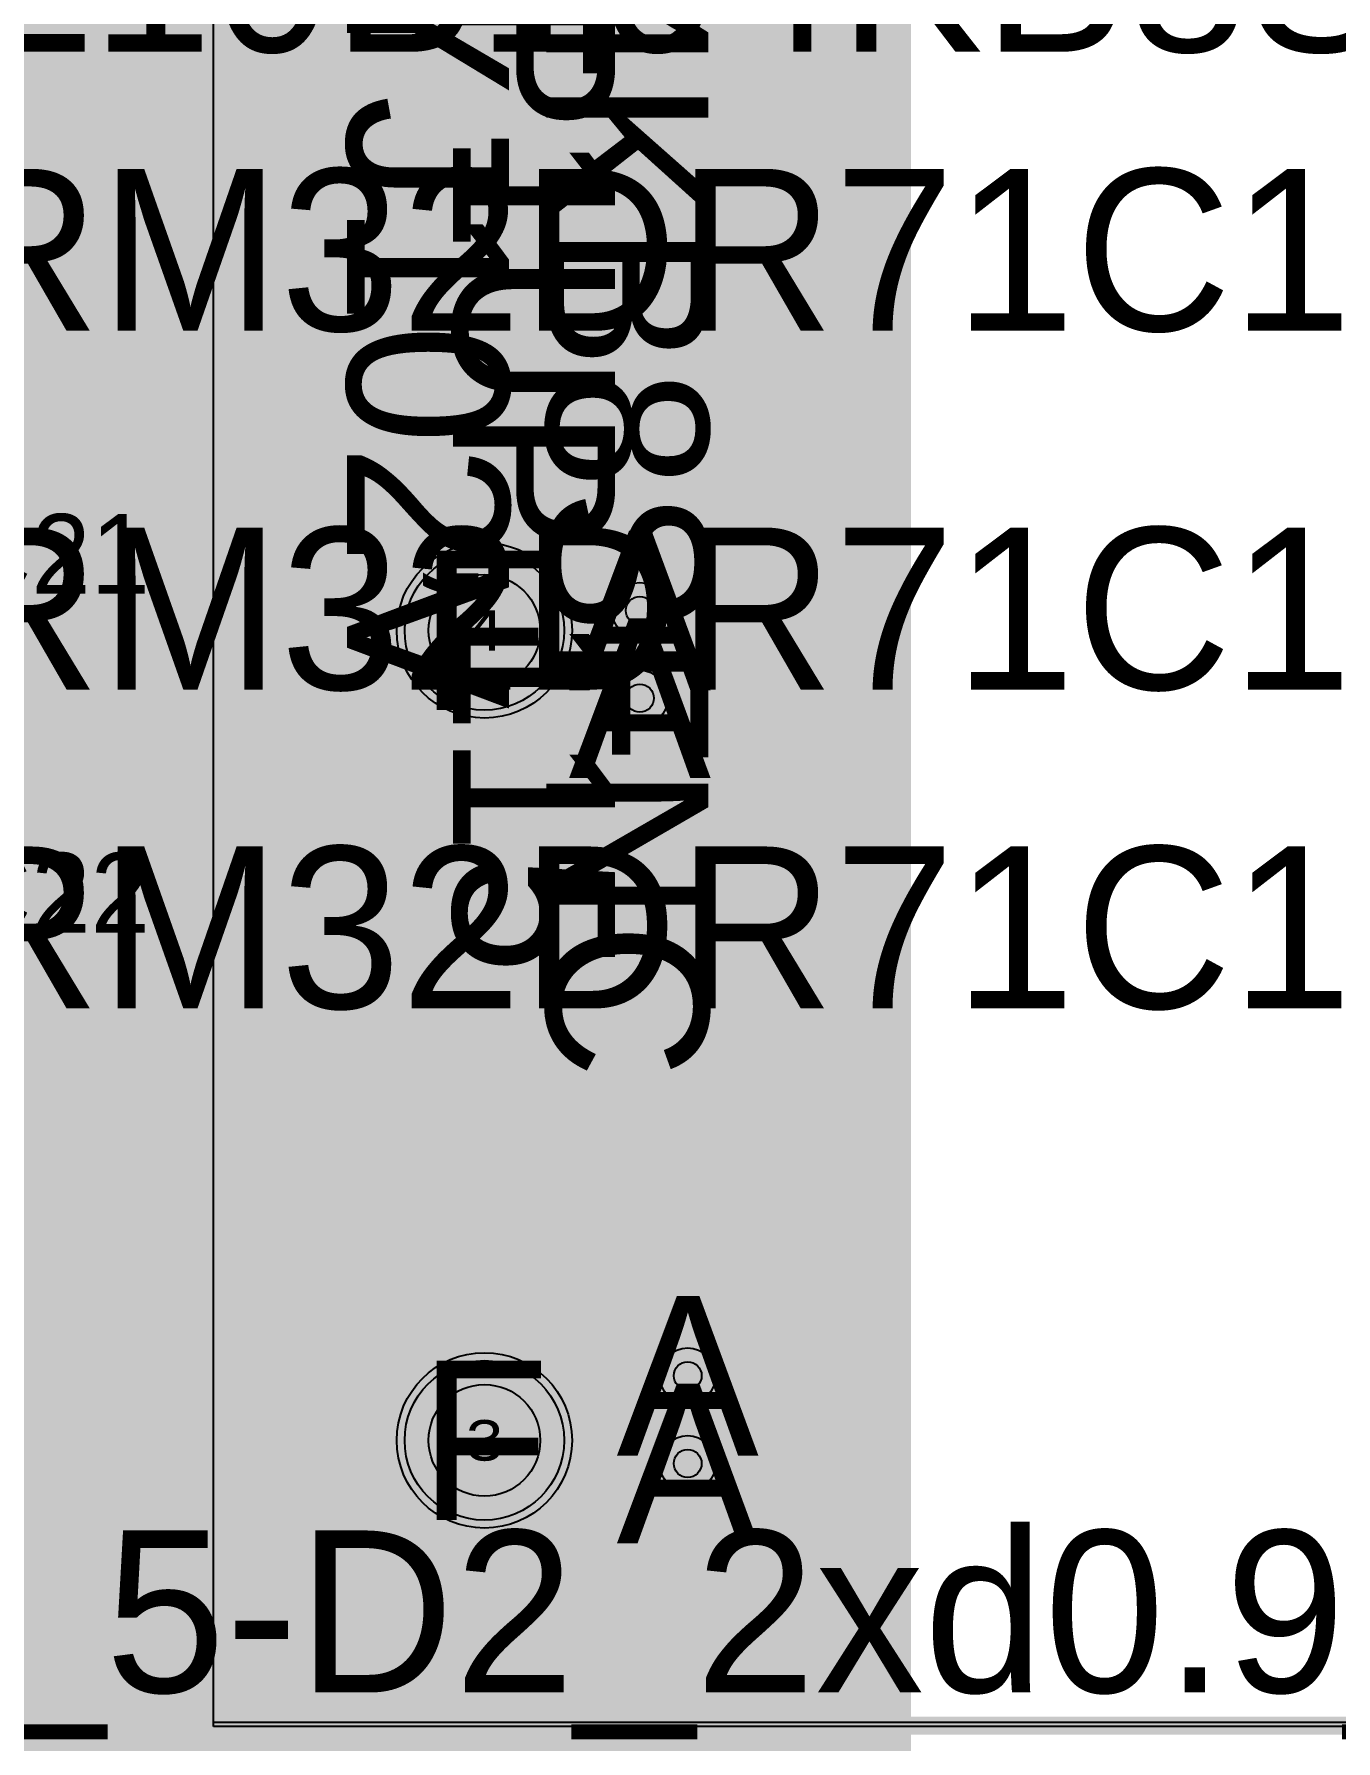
# Model space of a CAD drawing. Extents: x -74 to 89, y -133 to 74.
# Drawn here: x -41 to -24.67, y -14.18 to 7.23 of the extents above; entities that cross this region are included whole.
import ezdxf
from ezdxf.enums import TextEntityAlignment as Align

# ---------------------------------------------------------------- set-up
doc = ezdxf.new("R2010")
doc.units = 0
doc.header["$MEASUREMENT"] = 0
for name, color, linetype in [('ASSEMBLY_OUTLINES_TOP', 102, 'CONTINUOUS'), ('ASSEMBLY_PART_NUMBERS_TOP', 102, 'CONTINUOUS'), ('DRILL_DRAWING', 21, 'CONTINUOUS'), ('GENERATED_SILKSCREEN_TOP', 140, 'CONTINUOUS'), ('PART_HOLES_LAYER_BOTTOM', 30, 'CONTINUOUS'), ('PART_HOLES_LAYER_TOP', 30, 'CONTINUOUS'), ('PART_PADS_LAYER_BOTTOM', 230, 'CONTINUOUS'), ('PART_PADS_LAYER_TOP', 150, 'CONTINUOUS'), ('PIN_NUMBERS_TOP', 8, 'CONTINUOUS'), ('PLACEMENT_OUTLINES_TOP', 130, 'CONTINUOUS'), ('PLANE_DATA_LAYER_BOTTOM', 230, 'CONTINUOUS'), ('PLANE_DATA_LAYER_TOP', 150, 'CONTINUOUS'), ('PLANE_SHAPES_LAYER_BOTTOM', 230, 'CONTINUOUS'), ('PLANE_SHAPES_LAYER_TOP', 150, 'CONTINUOUS'), ('SILKSCREEN_OUTLINES_TOP', 150, 'CONTINUOUS'), ('SILKSCREEN_REF_DES_TOP', 150, 'CONTINUOUS'), ('SOLDERMASK_PADS_BTM', 12, 'CONTINUOUS'), ('SOLDERMASK_PADS_TOP', 180, 'CONTINUOUS'), ('TRACES_LAYER_TOP', 150, 'CONTINUOUS'), ('VIA_HOLES_LAYER_BOTTOM', 30, 'CONTINUOUS'), ('VIA_HOLES_LAYER_TOP', 30, 'CONTINUOUS'), ('VIA_PADS_LAYER_BOTTOM', 230, 'CONTINUOUS'), ('VIA_PADS_LAYER_TOP', 150, 'CONTINUOUS')]:
    doc.layers.add(name, color=color, linetype=linetype)
doc.styles.add('COURIER_NEW', font='COUR.TTF')
doc.styles.add('VERIBEST_GERBER_0', font='txt')

msp = doc.modelspace()

# ---------------------------------------------------------------- hatches: boundary and pattern name
at = {"layer": 'PART_HOLES_LAYER_BOTTOM'}
h = msp.add_hatch(color=256, dxfattribs=at)
edge = h.paths.add_edge_path()
edge.add_arc((-35.35, -0.25), 0.7, 0, 360)
h = msp.add_hatch(color=256, dxfattribs=at)
edge = h.paths.add_edge_path()
edge.add_arc((-35.35, -10.41), 0.7, 0, 360)
at = {"layer": 'PART_HOLES_LAYER_TOP'}
h = msp.add_hatch(color=256, dxfattribs=at)
edge = h.paths.add_edge_path()
edge.add_arc((-35.35, -0.25), 0.7, 0, 360)
h = msp.add_hatch(color=256, dxfattribs=at)
edge = h.paths.add_edge_path()
edge.add_arc((-35.35, -10.41), 0.7, 0, 360)
at = {"layer": 'PLANE_DATA_LAYER_BOTTOM'}
h = msp.add_hatch(color=256, dxfattribs=at)
h.paths.add_polyline_path([(-30, 34.5762, -0.414213562), (-30.0762, 34.5), (-41.499992, 34.5, 0.414213562), (-41.5, 34.499992), (-41.5, 24.500008, 0.414213562), (-41.499992, 24.5), (-30.0762, 24.5, -0.414213562), (-30, 24.4238), (-30, 6.0762, -0.414213562), (-30.0762, 6), (-40.999992, 6, 0.414213562), (-41, 5.999992), (-41, -4.499992, 0.414213562), (-40.999992, -4.5), (-30.0762, -4.5, -0.414213562), (-30, -4.5762), (-30, -17.26511, -0.051413749), (-30.001603, -17.280658, 0.103115769), (-30.001603, -18.219342, -0.051413749), (-30, -18.23489), (-30, -19.9238, -0.414213562), (-30.0762, -20), (-41.4238, -20, -0.414213562), (-41.5, -19.9238), (-41.5, -15.000008, 0.414213562), (-41.500008, -15), (-57.9238, -15, -0.414213562), (-58, -14.9238), (-58, -14.099652, -0.228256616), (-57.971307, -14.040074, 0.481605757), (-57.971307, -11.459926, -0.228256616), (-58, -11.400348), (-58, -10.349652, -0.228256616), (-57.971307, -10.290074, 0.481605757), (-57.971307, -7.709926, -0.228256616), (-58, -7.650348), (-58, 9.843755, -0.378860307), (-57.933088, 9.919387, 0.851383332), (-57.738014, 15.049092, -0.905499688), (-57.723009, 15.2), (-56.7, 15.2, 0.414213562), (-56.45, 15.45), (-56.45, 15.9238, -0.414213562), (-56.3738, 16), (-56.000008, 16, 0.414213562), (-56, 16.000008), (-56, 23.499992, 0.414213562), (-56.000008, 23.5), (-56.206583, 23.5, -0.414213562), (-56.282783, 23.5762), (-56.282783, 23.576201, -0.09675006), (-56.277182, 23.604875, 0.195333998), (-56.277182, 24.395125, -0.09675006), (-56.282783, 24.423799), (-56.282783, 24.4238, -0.414213562), (-56.206583, 24.5), (-56.000008, 24.5, 0.414213562), (-56, 24.500008), (-56, 25.499992, 0.414213562), (-56.000008, 25.5), (-56.206583, 25.5, -0.414213562), (-56.282783, 25.5762), (-56.282783, 25.576201, -0.09675006), (-56.277182, 25.604875, 0.195333998), (-56.277182, 26.395125, -0.09675006), (-56.282783, 26.423799), (-56.282783, 26.4238, -0.414213562), (-56.206583, 26.5), (-56.000008, 26.5, 0.414213562), (-56, 26.500008), (-56, 32.176807, -0.130021935), (-55.990034, 32.214483, 0.130019951), (-55.65, 33.5), (-55.65, 33.500002, 0.896985665), (-60.789022, 34.059794, -0.351992656), (-60.863435, 34), (-60.999992, 34, 0.414213562), (-61, 33.999992), (-61, 26.500008, 0.414213562), (-60.999992, 26.5), (-60.293417, 26.5, -0.414213562), (-60.217217, 26.4238), (-60.217217, 26.423799, -0.09675006), (-60.222818, 26.395125, 0.195333998), (-60.222818, 25.604875, -0.09675006), (-60.217217, 25.576201), (-60.217217, 25.5762, -0.414213562), (-60.293417, 25.5), (-60.999992, 25.5, 0.414213562), (-61, 25.499992), (-61, 24.500008, 0.414213562), (-60.999992, 24.5), (-60.293417, 24.5, -0.414213562), (-60.217217, 24.4238), (-60.217217, 24.423799, -0.09675006), (-60.222818, 24.395125, 0.195333998), (-60.222818, 23.604875, -0.09675006), (-60.217217, 23.576201), (-60.217217, 23.5762, -0.414213562), (-60.293417, 23.5), (-60.499992, 23.5, 0.414213562), (-60.5, 23.499992), (-60.5, 19.5762, -0.414213562), (-60.5762, 19.5), (-63.4238, 19.5, -0.414213562), (-63.5, 19.5762), (-63.499999, 36.992917), (-63.499999, 36.992918, -0.132776077), (-63.489621, 37.031309, -0.12940226), (-37.031305, 63.489622, -0.132779416), (-36.992913, 63.5), (-36.5762, 63.5, -0.414213562), (-36.5, 63.4238), (-36.5, 49.500008, 0.414213562), (-36.499992, 49.5), (-30.0762, 49.5, -0.414213562), (-30, 49.4238)], flags=0)
h.paths.add_polyline_path([(-56, 44.75, -1), (-53, 44.75, -1)], flags=0)
h.paths.add_polyline_path([(-51.500008, -11.5, 0.414213562), (-51.5, -11.499992), (-51.5, -6.000008, 0.414213562), (-51.500008, -6), (-56.499992, -6, 0.414213562), (-56.5, -6.000008), (-56.5, -11.499992, 0.414213562), (-56.499992, -11.5), (-54.975438, -11.5, -0.701982273), (-54.926736, -11.634805, 2.767988756), (-53.073264, -11.634805, -0.701982273), (-53.024562, -11.5)], flags=0)
h.paths.add_polyline_path([(-55.55, 31.25, -1), (-50.95, 31.25, -1)], flags=0)
h.paths.add_polyline_path([(-51.75, 1.5, -1), (-49.25, 1.5, -1)], flags=0)
h.paths.add_polyline_path([(-50.383563, 9.360519, 0.889074012), (-49.2, 9.499997), (-49.2, 9.500001, 0.347051128), (-49.660519, 10.083563, -0.138572885), (-49.696687, 10.103793), (-51.45734, 11.864446, -0.198909956), (-51.479658, 11.918327), (-51.479658, 27.881673, -0.198909956), (-51.45734, 27.935554), (-50.596687, 28.796207, -0.138572885), (-50.560519, 28.816437, 0.347051128), (-50.1, 29.399999), (-50.1, 29.400003, 0.889074012), (-51.283563, 29.539481, -0.138572885), (-51.303793, 29.503313), (-52.333211, 28.473895, 0.198912215), (-52.479658, 28.120342), (-52.479658, 11.679658, 0.198912215), (-52.333211, 11.326105), (-50.403793, 9.396687, -0.138572885)], flags=0)
h.paths.add_polyline_path([(-52, -1.5, -1), (-49, -1.5, -1)], flags=0)
h.paths.add_polyline_path([(-52.25, 4.75, -1), (-48.75, 4.75, -1)], flags=0)
h.paths.add_polyline_path([(-50.25, 40.25, -1), (-47.75, 40.25, -1)], flags=0)
h.paths.add_polyline_path([(-51.8, 47, -1), (-42.2, 47, -1)], flags=0)
h.paths.add_polyline_path([(-42.000008, -13.5, 0.414213562), (-42, -13.499992), (-42, -6.000008, 0.414213562), (-42.000008, -6), (-50.999992, -6, 0.414213562), (-51, -6.000008), (-51, -13.499992, 0.414213562), (-50.999992, -13.5)], flags=0)
h.paths.add_polyline_path([(-45.05, 40, -1), (-40.45, 40, -1)], flags=0)
h.paths.add_polyline_path([(-43.55, 55.75, -1), (-38.95, 55.75, -1)], flags=0)
h.paths.add_polyline_path([(-38.000008, 7.5, 0.414213562), (-38, 7.500008), (-38, 14.499992, 0.414213562), (-38.000008, 14.5), (-48.999992, 14.5, 0.414213562), (-49, 14.499992), (-49, 7.500008, 0.414213562), (-48.999992, 7.5)], flags=0)
h.paths.add_polyline_path([(-38.000008, 15.5, 0.414213562), (-38, 15.500008), (-38, 22.499992, 0.414213562), (-38.000008, 22.5), (-48.999992, 22.5, 0.414213562), (-49, 22.499992), (-49, 15.500008, 0.414213562), (-48.999992, 15.5)], flags=0)
h.paths.add_polyline_path([(-36.85, -10.41, -1), (-33.85, -10.41, -1)], flags=0)
h.paths.add_polyline_path([(-36.85, 38.75, -1), (-33.85, 38.75, -1)], flags=0)
h = msp.add_hatch(color=256, dxfattribs=at)
h.paths.add_polyline_path([(-30, -3.4238, -0.414213562), (-30.0762, -3.5), (-39.9238, -3.5, -0.414213562), (-40, -3.4238), (-40, 4.9238, -0.414213562), (-39.9238, 5), (-30.0762, 5, -0.414213562), (-30, 4.9238)], flags=0)
h.paths.add_polyline_path([(-36.85, -0.25, -1), (-33.85, -0.25, -1)], flags=0)
for points in [[(-35.35, -0.25), (-35.35, 1.3262)], [(-35.35, -0.25), (-36.9262, -0.25)], [(-35.35, -0.25), (-35.35, -1.8262)], [(-35.35, -0.25), (-33.7738, -0.25)], [(-35.35, -10.41), (-35.35, -8.8338)], [(-35.35, -10.41), (-36.9262, -10.41)], [(-35.35, -10.41), (-35.35, -11.9862)], [(-35.35, -10.41), (-33.7738, -10.41)]]:
    msp.add_hatch(color=256, dxfattribs=at).paths.add_polyline_path(points, is_closed=False, flags=0)
at = {"layer": 'PLANE_DATA_LAYER_TOP'}
h = msp.add_hatch(color=256, dxfattribs=at)
h.paths.add_polyline_path([(-30, -6.4238, -0.414213562), (-30.0762, -6.5), (-40.999992, -6.5, 0.414213562), (-41, -6.500008), (-41, -12.4238, -0.414213562), (-41.0762, -12.5), (-49.9238, -12.5, -0.414213562), (-50, -12.4238), (-50, -8.0762, -0.414213562), (-49.9238, -8), (-43.000008, -8, 0.414213562), (-43, -7.999992), (-43, -7.2762, -0.414213562), (-42.9238, -7.2), (-42.25, -7.2, 0.414213562), (-41.7, -6.65), (-41.7, -4.35, 0.414213562), (-42.25, -3.8), (-42.9238, -3.8, -0.414213562), (-43, -3.7238), (-43, -3.2762, -0.414213562), (-42.9238, -3.2), (-42.25, -3.2, 0.414213562), (-41.7, -2.65), (-41.7, -0.35, 0.414213562), (-42.25, 0.2), (-42.9238, 0.2, -0.414213562), (-43, 0.2762), (-43, 1.2238, -0.414213562), (-42.9238, 1.3), (-42.25, 1.3, 0.414213562), (-41.7, 1.85), (-41.7, 4.15, 0.414213562), (-42.25, 4.7), (-42.9238, 4.7, -0.414213562), (-43, 4.7762), (-43, 5.5738, -0.414213562), (-42.9238, 5.65), (-42.55, 5.65, 0.414213562), (-42, 6.2), (-42, 6.8, 0.049793875), (-42.010856, 6.908735, -0.049793399), (-42.01236, 6.9238, -0.414213562), (-41.93616, 7), (-30.0762, 7, -0.414213562), (-30, 6.9238)], flags=0)
h.paths.add_polyline_path([(-44.9, -11.45, 0.414213562), (-44.35, -10.9), (-44.35, -9.6, 0.414213562), (-44.9, -9.05), (-48.1, -9.05, 0.414213562), (-48.65, -9.6), (-48.65, -10.9, 0.414213562), (-48.1, -11.45)], flags=0)
h.paths.add_polyline_path([(-36.85, -0.25, -1), (-33.85, -0.25, -1)], flags=0)
for points in [[(-35.35, -0.25), (-35.35, 1.3262)], [(-35.35, -0.25), (-36.9262, -0.25)], [(-35.35, -0.25), (-35.35, -1.8262)], [(-35.35, -0.25), (-33.7738, -0.25)], [(-35.35, -10.41), (-35.35, -8.8338)], [(-35.35, -10.41), (-36.9262, -10.41)], [(-35.35, -10.41), (-35.35, -11.9862)], [(-35.35, -10.41), (-33.7738, -10.41)]]:
    msp.add_hatch(color=256, dxfattribs=at).paths.add_polyline_path(points, is_closed=False, flags=0)
h = msp.add_hatch(color=256, dxfattribs=at)
h.paths.add_polyline_path([(-30, -13.9238, -0.414213562), (-30.0762, -14), (-39.4238, -14, -0.414213562), (-39.5, -13.9238), (-39.5, -8.0762, -0.414213562), (-39.4238, -8), (-30.0762, -8, -0.414213562), (-30, -8.0762)], flags=0)
h.paths.add_polyline_path([(-36.85, -10.41, -1), (-33.85, -10.41, -1)], flags=0)
at = {"layer": 'PLANE_SHAPES_LAYER_BOTTOM'}
h = msp.add_hatch(color=256, dxfattribs=at)
h.paths.add_polyline_path([(-30, 34.5), (-41.5, 34.5), (-41.5, 24.5), (-30, 24.5), (-30, 6), (-41, 6), (-41, -4.5), (-30, -4.5), (-30, -20), (-41.5, -20), (-41.5, -15), (-58, -15), (-58, 16), (-56, 16), (-56, 34), (-61, 34), (-61, 23.5), (-63.5, 23.5), (-63.5, 39.496711, -0.127680861), (-37, 65.58588), (-37, 49.5), (-30, 49.5)], flags=0)
h.paths.add_polyline_path([(-56.5, -11.5), (-56.5, -6), (-51.5, -6), (-51.5, -11.5)], flags=16)
h.paths.add_polyline_path([(-51, -13.5), (-51, -6), (-42, -6), (-42, -13.5)], flags=16)
h.paths.add_polyline_path([(-49, 7.5), (-49, 14.5), (-38, 14.5), (-38, 7.5)], flags=16)
h.paths.add_polyline_path([(-49, 15.5), (-49, 22.5), (-38, 22.5), (-38, 15.5)], flags=16)
at = {"layer": 'VIA_HOLES_LAYER_BOTTOM'}
h = msp.add_hatch(color=256, dxfattribs=at)
edge = h.paths.add_edge_path()
edge.add_arc((-33.4, 0), 0.175, 0, 360)
h = msp.add_hatch(color=256, dxfattribs=at)
edge = h.paths.add_edge_path()
edge.add_arc((-33.4, -1.1), 0.175, 0, 360)
h = msp.add_hatch(color=256, dxfattribs=at)
edge = h.paths.add_edge_path()
edge.add_arc((-32.8, -9.6), 0.175, 0, 360)
h = msp.add_hatch(color=256, dxfattribs=at)
edge = h.paths.add_edge_path()
edge.add_arc((-32.8, -10.7), 0.175, 0, 360)
at = {"layer": 'VIA_HOLES_LAYER_TOP'}
h = msp.add_hatch(color=256, dxfattribs=at)
edge = h.paths.add_edge_path()
edge.add_arc((-33.4, 0), 0.175, 0, 360)
h = msp.add_hatch(color=256, dxfattribs=at)
edge = h.paths.add_edge_path()
edge.add_arc((-33.4, -1.1), 0.175, 0, 360)
h = msp.add_hatch(color=256, dxfattribs=at)
edge = h.paths.add_edge_path()
edge.add_arc((-32.8, -9.6), 0.175, 0, 360)
h = msp.add_hatch(color=256, dxfattribs=at)
edge = h.paths.add_edge_path()
edge.add_arc((-32.8, -10.7), 0.175, 0, 360)

# ---------------------------------------------------------------- linework, layer by layer
at = {"layer": 'ASSEMBLY_OUTLINES_TOP', "const_width": 0.2}
msp.add_lwpolyline([(-38.75, -14), (-38.75, 13.5), (13.75, 13.5), (13.75, -14)], close=True, dxfattribs=at)
at = {"layer": 'ASSEMBLY_OUTLINES_TOP'}
msp.add_circle((0, 0), 74, dxfattribs=at)
at = {"layer": 'GENERATED_SILKSCREEN_TOP', "const_width": 0.15}
msp.add_lwpolyline([(-38.75, -13.95), (-38.75, 13.45), (13.75, 13.45), (13.75, -13.95)], close=True, dxfattribs=at)
for points in [[(-39.833, 0.234), (-39.841, 0.232), (-39.845, 0.228), (-39.848, 0.221), (-39.849, 0.213), (-39.848, 0.206), (-39.845, 0.199), (-39.841, 0.194), (-39.833, 0.193), (-39.443, 0.193), (-39.436, 0.194), (-39.43, 0.199), (-39.427, 0.206), (-39.426, 0.213), (-39.427, 0.221), (-39.43, 0.228), (-39.436, 0.232), (-39.443, 0.234), (-39.619, 0.234), (-39.619, 1.173), (-39.62, 1.18), (-39.623, 1.185), (-39.628, 1.188), (-39.635, 1.189), (-39.64, 1.19), (-39.645, 1.19), (-39.649, 1.188), (-39.653, 1.184), (-39.848, 0.91), (-39.851, 0.903), (-39.851, 0.896), (-39.848, 0.89), (-39.843, 0.885), (-39.837, 0.881), (-39.83, 0.879), (-39.826, 0.879), (-39.823, 0.88), (-39.818, 0.886), (-39.658, 1.11), (-39.658, 0.234), (-39.833, 0.234)], [(-40.383, 1.189), (-40.215, 1.052), (-40.212, 1.047), (-40.211, 1.043), (-40.209, 1.04), (-40.208, 1.036), (-40.208, 0.899), (-40.209, 0.895), (-40.211, 0.889), (-40.212, 0.884), (-40.215, 0.882), (-40.881, 0.341), (-40.881, 0.234), (-40.228, 0.234), (-40.221, 0.232), (-40.215, 0.228), (-40.212, 0.221), (-40.211, 0.213), (-40.212, 0.206), (-40.215, 0.199), (-40.221, 0.195), (-40.228, 0.193), (-40.902, 0.193), (-40.91, 0.195), (-40.915, 0.2), (-40.92, 0.205), (-40.922, 0.213), (-40.922, 0.35), (-40.921, 0.353), (-40.919, 0.36), (-40.917, 0.363), (-40.915, 0.365), (-40.913, 0.367), (-40.248, 0.909), (-40.248, 1.026), (-40.404, 1.152), (-40.727, 1.152), (-40.89, 1.019), (-40.897, 1.017), (-40.904, 1.018), (-40.91, 1.021), (-40.914, 1.027), (-40.918, 1.033), (-40.919, 1.04), (-40.919, 1.044), (-40.918, 1.047), (-40.913, 1.052), (-40.745, 1.189), (-40.741, 1.19), (-40.738, 1.191), (-40.737, 1.192), (-40.733, 1.193), (-40.396, 1.193), (-40.392, 1.192), (-40.391, 1.192), (-40.39, 1.191), (-40.387, 1.19), (-40.383, 1.189)], [(-40.3835, -3.061), (-40.2155, -3.198), (-40.2125, -3.203), (-40.2115, -3.207), (-40.2095, -3.21), (-40.2085, -3.214), (-40.2085, -3.351), (-40.2095, -3.355), (-40.2115, -3.361), (-40.2125, -3.366), (-40.2155, -3.368), (-40.8815, -3.909), (-40.8815, -4.016), (-40.2285, -4.016), (-40.2215, -4.018), (-40.2155, -4.022), (-40.2125, -4.029), (-40.2115, -4.037), (-40.2125, -4.044), (-40.2155, -4.051), (-40.2215, -4.055), (-40.2285, -4.057), (-40.9025, -4.057), (-40.9105, -4.055), (-40.9155, -4.05), (-40.9205, -4.045), (-40.9225, -4.037), (-40.9225, -3.9), (-40.9215, -3.897), (-40.9195, -3.89), (-40.9175, -3.887), (-40.9155, -3.885), (-40.9135, -3.883), (-40.2485, -3.341), (-40.2485, -3.224), (-40.4045, -3.098), (-40.7275, -3.098), (-40.8905, -3.231), (-40.8975, -3.233), (-40.9045, -3.232), (-40.9105, -3.229), (-40.9145, -3.223), (-40.9185, -3.217), (-40.9195, -3.21), (-40.9195, -3.206), (-40.9185, -3.203), (-40.9135, -3.198), (-40.7455, -3.061), (-40.7415, -3.06), (-40.7385, -3.059), (-40.7375, -3.058), (-40.7335, -3.057), (-40.3965, -3.057), (-40.3925, -3.058), (-40.3915, -3.058), (-40.3905, -3.059), (-40.3875, -3.06), (-40.3835, -3.061)], [(-39.4385, -3.061), (-39.2705, -3.198), (-39.2675, -3.203), (-39.2665, -3.207), (-39.2645, -3.21), (-39.2635, -3.214), (-39.2635, -3.351), (-39.2645, -3.355), (-39.2665, -3.361), (-39.2675, -3.366), (-39.2705, -3.368), (-39.9365, -3.909), (-39.9365, -4.016), (-39.2835, -4.016), (-39.2765, -4.018), (-39.2705, -4.022), (-39.2675, -4.029), (-39.2665, -4.037), (-39.2675, -4.044), (-39.2705, -4.051), (-39.2765, -4.055), (-39.2835, -4.057), (-39.9575, -4.057), (-39.9655, -4.055), (-39.9705, -4.05), (-39.9755, -4.045), (-39.9775, -4.037), (-39.9775, -3.9), (-39.9765, -3.897), (-39.9745, -3.89), (-39.9725, -3.887), (-39.9705, -3.885), (-39.9685, -3.883), (-39.3035, -3.341), (-39.3035, -3.224), (-39.4595, -3.098), (-39.7825, -3.098), (-39.9455, -3.231), (-39.9525, -3.233), (-39.9595, -3.232), (-39.9655, -3.229), (-39.9695, -3.223), (-39.9735, -3.217), (-39.9745, -3.21), (-39.9745, -3.206), (-39.9735, -3.203), (-39.9685, -3.198), (-39.8005, -3.061), (-39.7965, -3.06), (-39.7935, -3.059), (-39.7925, -3.058), (-39.7885, -3.057), (-39.4515, -3.057), (-39.4475, -3.058), (-39.4465, -3.058), (-39.4455, -3.059), (-39.4425, -3.06), (-39.4385, -3.061)]]:
    msp.add_lwpolyline(points, dxfattribs=at)
at = {"layer": 'PART_HOLES_LAYER_BOTTOM'}
for centre in [(-35.35, -0.25), (-35.35, -10.41)]:
    msp.add_circle(centre, 0.7, dxfattribs=at)
at = {"layer": 'PART_HOLES_LAYER_TOP'}
for centre in [(-35.35, -0.25), (-35.35, -10.41)]:
    msp.add_circle(centre, 0.7, dxfattribs=at)
at = {"layer": 'PART_PADS_LAYER_BOTTOM'}
for centre in [(-35.35, -0.25), (-35.35, -10.41)]:
    msp.add_circle(centre, 1, dxfattribs=at)
at = {"layer": 'PART_PADS_LAYER_TOP'}
for centre in [(-35.35, -0.25), (-35.35, -10.41)]:
    msp.add_circle(centre, 1, dxfattribs=at)
at = {"layer": 'PLACEMENT_OUTLINES_TOP'}
msp.add_lwpolyline([(-38.75, -14), (-38.75, 13.5), (13.75, 13.5), (13.75, -14)], close=True, dxfattribs=at)
at = {"layer": 'PLANE_DATA_LAYER_BOTTOM', "const_width": 0.75}
for points in [[(-35.35, -0.25), (-35.35, 1.3262)], [(-35.35, -0.25), (-36.9262, -0.25)], [(-35.35, -0.25), (-35.35, -1.8262)], [(-35.35, -0.25), (-33.7738, -0.25)], [(-35.35, -10.41), (-35.35, -8.8338)], [(-35.35, -10.41), (-36.9262, -10.41)], [(-35.35, -10.41), (-35.35, -11.9862)], [(-35.35, -10.41), (-33.7738, -10.41)]]:
    msp.add_lwpolyline(points, dxfattribs=at)
at = {"layer": 'PLANE_DATA_LAYER_TOP', "const_width": 0.75}
for points in [[(-35.35, -0.25), (-35.35, 1.3262)], [(-35.35, -0.25), (-36.9262, -0.25)], [(-35.35, -0.25), (-35.35, -1.8262)], [(-35.35, -0.25), (-33.7738, -0.25)], [(-35.35, -10.41), (-35.35, -8.8338)], [(-35.35, -10.41), (-36.9262, -10.41)], [(-35.35, -10.41), (-35.35, -11.9862)], [(-35.35, -10.41), (-33.7738, -10.41)]]:
    msp.add_lwpolyline(points, dxfattribs=at)
at = {"layer": 'PLANE_SHAPES_LAYER_BOTTOM'}
msp.add_solid([(-40, -3.5), (-30, -3.5), (-40, 5), (-30, 5)], dxfattribs=at)
at = {"layer": 'PLANE_SHAPES_LAYER_TOP'}
for points in [[(-41, -6.5), (-30, -6.5), (-41, 7), (-30, 7)], [(-39.5, -14), (-30, -14), (-39.5, -8), (-30, -8)]]:
    msp.add_solid(points, dxfattribs=at)
at = {"layer": 'SILKSCREEN_OUTLINES_TOP'}
msp.add_lwpolyline([(-38.75, -13.95), (-38.75, 13.45), (13.75, 13.45), (13.75, -13.95)], close=True, dxfattribs=at)
at = {"layer": 'SOLDERMASK_PADS_BTM'}
for centre in [(-35.35, -0.25), (-35.35, -10.41)]:
    msp.add_circle(centre, 1.1, dxfattribs=at)
at = {"layer": 'SOLDERMASK_PADS_TOP'}
for centre in [(-35.35, -0.25), (-35.35, -10.41)]:
    msp.add_circle(centre, 1.1, dxfattribs=at)
at = {"layer": 'TRACES_LAYER_TOP', "const_width": 1}
msp.add_lwpolyline([(-37.173509, -13.901965), (-37.173509, -15.223509), (-38.5, -16.55)], dxfattribs=at)
at = {"layer": 'VIA_HOLES_LAYER_BOTTOM'}
for centre in [(-33.4, 0), (-33.4, -1.1), (-32.8, -9.6), (-32.8, -10.7)]:
    msp.add_circle(centre, 0.175, dxfattribs=at)
at = {"layer": 'VIA_HOLES_LAYER_TOP'}
for centre in [(-33.4, 0), (-33.4, -1.1), (-32.8, -9.6), (-32.8, -10.7)]:
    msp.add_circle(centre, 0.175, dxfattribs=at)
at = {"layer": 'VIA_PADS_LAYER_BOTTOM'}
for centre in [(-33.4, 0), (-33.4, -1.1), (-32.8, -9.6), (-32.8, -10.7)]:
    msp.add_circle(centre, 0.35, dxfattribs=at)
at = {"layer": 'VIA_PADS_LAYER_TOP'}
for centre in [(-33.4, 0), (-33.4, -1.1), (-32.8, -9.6), (-32.8, -10.7)]:
    msp.add_circle(centre, 0.35, dxfattribs=at)

# ---------------------------------------------------------------- texts
at = {"layer": 'ASSEMBLY_PART_NUMBERS_TOP', "style": 'VERIBEST_GERBER_0'}
for s, p in [('ERJ-8GEYJ102V', (-35.04, 19.75)), ('PTVS8V5P1UP,115', (-33.71, 19.75)), ('CL10B104KB8SFNC', (-32.54, 19.5))]:
    msp.add_text(s, height=2.032, rotation=270, dxfattribs=at).set_placement(p, align=Align.TOP_LEFT)
for s, p in [('CL10B104KB8SFNC', (-43.75, 9.04)), ('GRM32DR71C106KA01L', (-44.25, 5.54)), ('GRM32DR71C106KA01L', (-44.25, 1.04)), ('GRM32DR71C106KA01L', (-44.25, -2.96)), ('MGSHV-0_5-D2_2xd0.9_d2_3', (-54, -11.54))]:
    msp.add_text(s, height=2.032, dxfattribs=at).set_placement(p, align=Align.TOP_LEFT)
at = {"layer": 'DRILL_DRAWING', "style": 'VERIBEST_GERBER_0'}
for s, p in [('A', (-33.4, 0)), ('F', (-35.35, -0.25)), ('A', (-33.4, -1.1)), ('A', (-32.8, -9.6)), ('F', (-35.35, -10.41)), ('A', (-32.8, -10.7))]:
    msp.add_text(s, height=2, dxfattribs=at).set_placement(p, align=Align.MIDDLE_CENTER)
at = {"layer": 'PIN_NUMBERS_TOP', "style": 'COURIER_NEW'}
for s, p in [('4', (-35.35, -0.25)), ('3', (-35.35, -10.41))]:
    msp.add_text(s, height=0.508, dxfattribs=at).set_placement(p, align=Align.MIDDLE_CENTER)
at = {"layer": 'SILKSCREEN_REF_DES_TOP', "style": 'VERIBEST_GERBER_0'}
for s, p in [('C21', (-42, 1.21)), ('C22', (-42, -3.04))]:
    msp.add_text(s, height=1, dxfattribs=at).set_placement(p, align=Align.TOP_LEFT)

doc.saveas('drawing.dxf')
